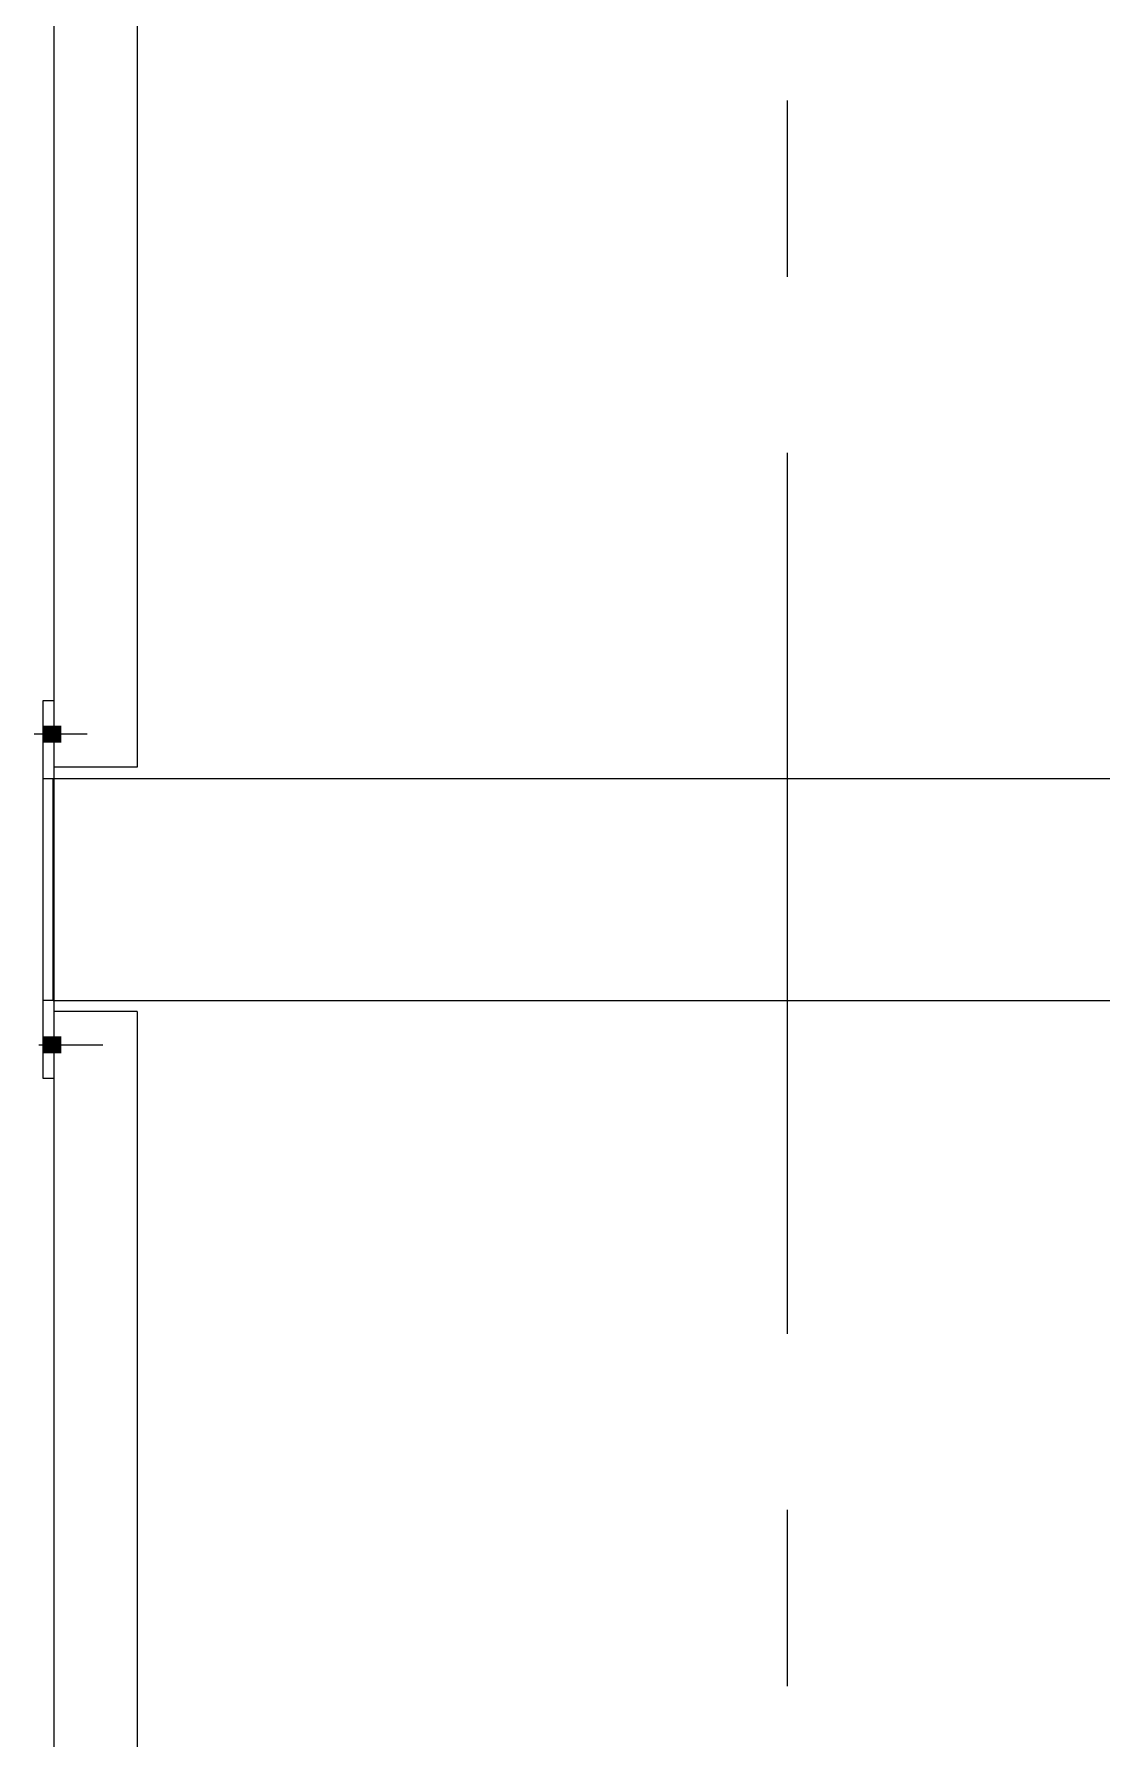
# Model space of a CAD drawing. Header units: millimetres. Extents: x -220592 to 404889, y -217665 to 38245.
# Drawn here: x -995.49 to -985.87, y -1240.55 to -1225.18 of the extents above; entities that cross this region are included whole.
import ezdxf

# ---------------------------------------------------------------- set-up
doc = ezdxf.new("R2010")
doc.units = ezdxf.units.MM
doc.linetypes.add('XKITLINE00', pattern=[0])
doc.layers.add('000 - 0_HIDE_OBJ_FRAMING_DEF_SUB_1', color=7, linetype='Continuous')
doc.layers.add('S-GRID', color=7, linetype='Continuous', lineweight=0)

# ---------------------------------------------------------------- blocks, each defined once
blk = doc.blocks.new('*A13469')
at = {"layer": 'S-GRID', "color": 7, "linetype": 'XKITLINE00', "lineweight": 0}
for p, q in [((-177.593349, 181.708905), (-177.593349, 183.296405)), ((-177.593349, 172.183905), (-177.593349, 180.121405)), ((-177.593349, 169.008905), (-177.593349, 170.596405))]:
    blk.add_line(p, q, dxfattribs=at)
blk = doc.blocks.new('*A14211')
at = {"layer": '000 - 0_HIDE_OBJ_FRAMING_DEF_SUB_1', "color": 7, "linetype": 'XKITLINE00', "lineweight": 0}
for p, q in [((-183.453349, 175.088511), (-184.203349, 175.088511)), ((-184.203349, 175.088511), (-184.203349, 162.288511)), ((-183.453349, 175.088511), (-183.453349, 162.288511)), ((-183.453349, 162.288511), (-184.203349, 162.288511))]:
    blk.add_line(p, q, dxfattribs=at)
blk = doc.blocks.new('*A14283')
at = {"layer": '000 - 0_HIDE_OBJ_FRAMING_DEF_SUB_1', "color": 7, "linetype": 'XKITLINE00', "lineweight": 0}
for p, q in [((-184.203349, 177.888511), (-184.303349, 177.888511)), ((-184.303349, 177.888511), (-184.303349, 174.488511)), ((-184.203349, 177.288511), (-184.203349, 175.088511)), ((-184.303349, 177.188511), (-184.203349, 177.188511)), ((-184.203349, 175.188511), (-184.303349, 175.188511)), ((-184.303349, 174.488511), (-184.203349, 174.488511))]:
    blk.add_line(p, q, dxfattribs=at)
blk = doc.blocks.new('*A14288')
at = {"layer": '000 - 0_HIDE_OBJ_FRAMING_DEF_SUB_1'}
for points in [[(-184.303, 174.859), (-184.203, 174.859), (-184.203, 174.719), (-184.303, 174.719)], [(-184.303, 174.859), (-184.203, 174.859), (-184.203, 174.719), (-184.303, 174.719)], [(-184.203, 174.859), (-184.138, 174.859), (-184.138, 174.719), (-184.203, 174.719)], [(-184.203, 174.859), (-184.138, 174.859), (-184.138, 174.719), (-184.203, 174.719)]]:
    blk.add_hatch(color=7, dxfattribs=at).paths.add_polyline_path(points, flags=17)
at = {"layer": '000 - 0_HIDE_OBJ_FRAMING_DEF_SUB_1', "color": 7, "linetype": 'XKITLINE00', "lineweight": 0}
for p, q in [((-184.303, 174.859), (-184.203, 174.859)), ((-184.303, 174.859), (-184.203, 174.859)), ((-184.203, 174.859), (-184.138, 174.859)), ((-184.203, 174.859), (-184.138, 174.859)), ((-184.341, 174.789), (-183.762, 174.789)), ((-184.341, 174.789), (-183.762, 174.789)), ((-184.303, 174.719), (-184.203, 174.719)), ((-184.303, 174.719), (-184.203, 174.719)), ((-184.203, 174.719), (-184.138, 174.719)), ((-184.203, 174.719), (-184.138, 174.719))]:
    blk.add_line(p, q, dxfattribs=at)
blk = doc.blocks.new('*A14289')
at = {"layer": '000 - 0_HIDE_OBJ_FRAMING_DEF_SUB_1'}
for points in [[(-184.203, 177.519), (-184.303, 177.519), (-184.303, 177.659), (-184.203, 177.659)], [(-184.203, 177.519), (-184.303, 177.519), (-184.303, 177.659), (-184.203, 177.659)], [(-184.138, 177.519), (-184.203, 177.519), (-184.203, 177.659), (-184.138, 177.659)], [(-184.138, 177.519), (-184.203, 177.519), (-184.203, 177.659), (-184.138, 177.659)]]:
    blk.add_hatch(color=7, dxfattribs=at).paths.add_polyline_path(points, flags=17)
at = {"layer": '000 - 0_HIDE_OBJ_FRAMING_DEF_SUB_1', "color": 7, "linetype": 'XKITLINE00', "lineweight": 0}
for p, q in [((-184.383, 177.589), (-183.903, 177.589)), ((-184.383, 177.589), (-183.903, 177.589)), ((-184.303, 177.659), (-184.203, 177.659)), ((-184.303, 177.659), (-184.203, 177.659)), ((-184.203, 177.659), (-184.138, 177.659)), ((-184.203, 177.659), (-184.138, 177.659)), ((-184.303, 177.519), (-184.203, 177.519)), ((-184.303, 177.519), (-184.203, 177.519)), ((-184.203, 177.519), (-184.138, 177.519)), ((-184.203, 177.519), (-184.138, 177.519))]:
    blk.add_line(p, q, dxfattribs=at)
blk = doc.blocks.new('*A14290')
at = {"layer": '000 - 0_HIDE_OBJ_FRAMING_DEF_SUB_1', "color": 7, "linetype": 'XKITLINE00', "lineweight": 0}
for p, q in [((-184.211249, 177.188511), (-172.994673, 177.188511)), ((-184.211249, 175.188511), (-184.211249, 177.188511)), ((-172.972866, 177.188511), (-172.356761, 177.188511)), ((-172.340186, 177.188511), (-172.319607, 177.188511)), ((-171.648652, 177.188511), (-171.153485, 177.188511)), ((-184.211249, 175.188511), (-173.046746, 175.188511)), ((-173.025037, 175.188511), (-172.369788, 175.188511)), ((-171.648652, 175.188511), (-171.153485, 175.188511))]:
    blk.add_line(p, q, dxfattribs=at)
blk = doc.blocks.new('*A14291')
at = {"layer": '000 - 0_HIDE_OBJ_FRAMING_DEF_SUB_1', "color": 7, "linetype": 'XKITLINE00', "lineweight": 0}
for p, q in [((-183.453349, 190.088511), (-184.203349, 190.088511)), ((-184.203349, 190.088511), (-184.203349, 177.288511)), ((-183.453349, 190.088511), (-183.453349, 177.288511)), ((-183.453349, 177.288511), (-184.203349, 177.288511))]:
    blk.add_line(p, q, dxfattribs=at)

msp = doc.modelspace()

# ---------------------------------------------------------------- block references
at = {"color": 7, "lineweight": 0}
for name in ['*A13469', '*A14291', '*A14283', '*A14289', '*A14290', '*A14211', '*A14288']:
    msp.add_blockref(name, (-811.109, -1409.08), dxfattribs=at)

doc.saveas('drawing.dxf')
